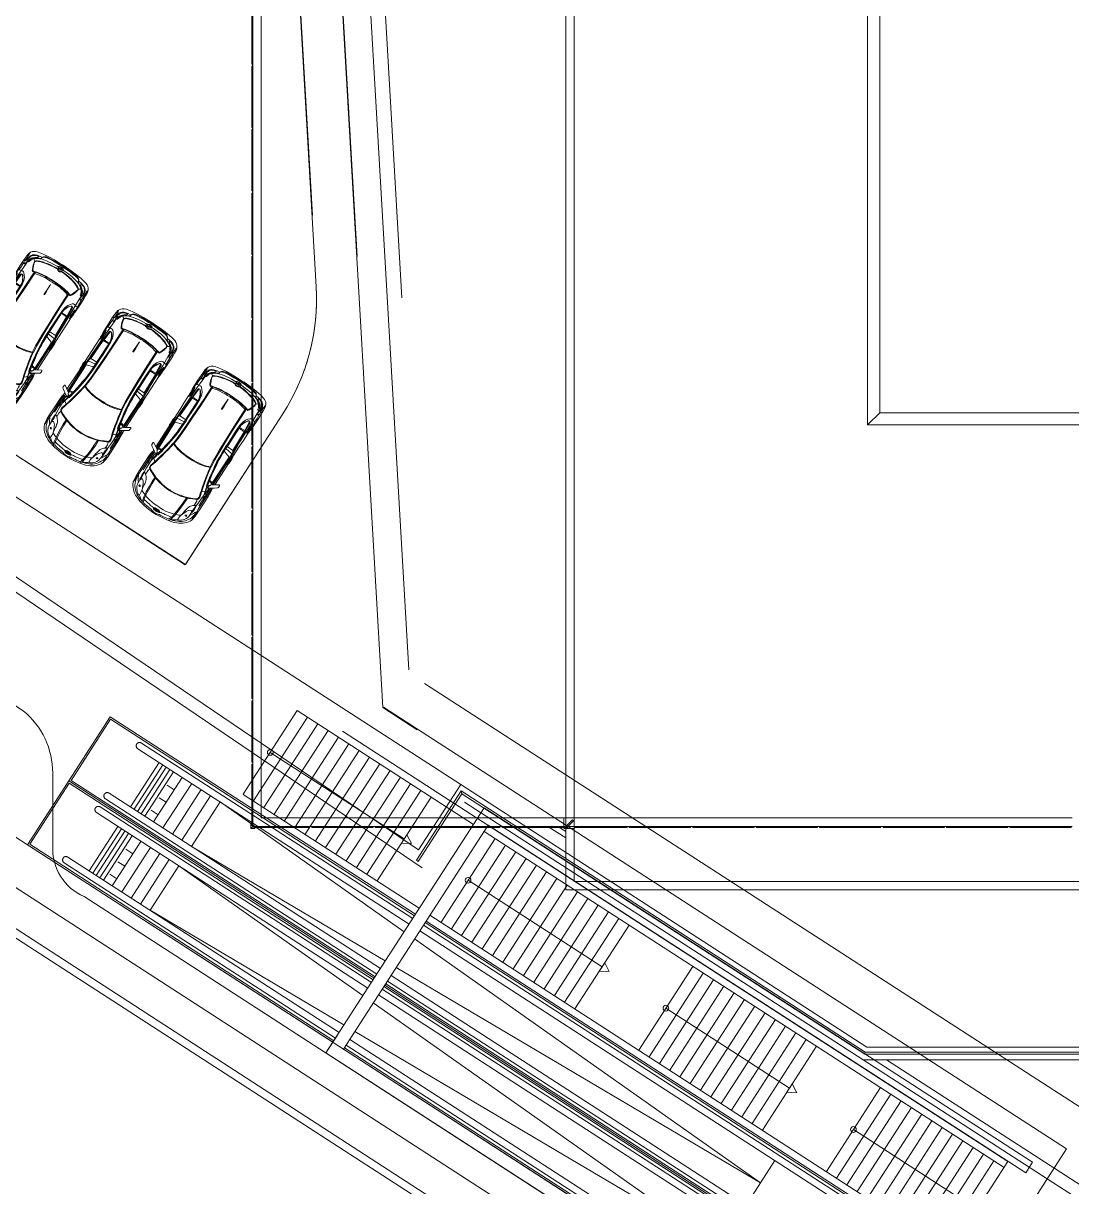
# Model space of a CAD drawing. Header units: metres. Extents: x -13933 to 152404, y -7861 to 21912.
# Drawn here: x 105670 to 108149, y -448 to 2302 of the extents above; entities that cross this region are included whole.
import ezdxf

# ---------------------------------------------------------------- set-up
doc = ezdxf.new("R2010")
doc.units = ezdxf.units.M
doc.header["$LTSCALE"] = 100
doc.header["$MEASUREMENT"] = 0
doc.linetypes.add('HIDDEN', pattern=[0.375, 0.25, -0.125])
doc.layers.get('0').update_dxf_attribs({"color": 9, "lineweight": 9})
for name, color, linetype, lineweight in [('06D', 9, 'Continuous', 9), ('31', 9, 'Continuous', 9), ('40', 9, 'Continuous', 9)]:
    doc.layers.add(name, color=color, linetype=linetype, lineweight=lineweight)

# ---------------------------------------------------------------- blocks, each defined once
blk = doc.blocks.new('p-metro sınırı')
at = {"layer": '06D', "linetype": 'HIDDEN'}
for p, q in [((-27.151, -23.806), (-28.887, -24.282)), ((-27.179, -23.855), (-28.837, -24.31)), ((-27.179, -23.855), (-24.913, -32.108)), ((-27.151, -23.806), (-24.874, -32.097)), ((-28.887, -24.282), (-30.622, -24.759)), ((-28.915, -24.331), (-30.573, -24.787)), ((-28.915, -24.331), (-26.649, -32.585)), ((-28.887, -24.282), (-26.61, -32.574)), ((-28.887, -24.282), (-26.61, -32.574)), ((-28.837, -24.31), (-26.571, -32.563)), ((-30.622, -24.759), (-28.346, -33.051)), ((-30.573, -24.787), (-28.307, -33.04)), ((-25.139, -32.17), (-27.162, -24.803)), ((-24.985, -32.128), (-27.008, -24.761)), ((-26.875, -32.647), (-28.897, -25.279)), ((-26.721, -32.604), (-28.744, -25.237)), ((-26.499, -32.544), (-28.522, -25.176)), ((-26.345, -32.501), (-28.368, -25.134)), ((-27.002, -25.385), (-28.208, -25.716)), ((-26.975, -25.481), (-28.182, -25.812)), ((-28.235, -33.02), (-30.258, -25.653)), ((-28.081, -32.978), (-30.104, -25.611)), ((-26.949, -25.577), (-28.155, -25.909)), ((-26.923, -25.674), (-28.129, -26.005)), ((-26.896, -25.77), (-28.102, -26.102)), ((-28.738, -25.861), (-29.944, -26.192)), ((-28.711, -25.958), (-29.918, -26.289)), ((-28.685, -26.054), (-29.891, -26.385)), ((-26.83, -26.011), (-28.036, -26.343)), ((-27.895, -26.097), (-27.842, -26.289)), ((-27.558, -26.004), (-27.505, -26.197)), ((-27.22, -25.911), (-27.167, -26.104)), ((-28.658, -26.15), (-29.865, -26.482)), ((-28.632, -26.247), (-29.838, -26.578)), ((-28.956, -26.388), (-28.903, -26.581)), ((-26.76, -26.267), (-27.966, -26.598)), ((-28.566, -26.488), (-29.772, -26.819)), ((-29.631, -26.573), (-29.578, -26.766)), ((-29.294, -26.48), (-29.241, -26.673)), ((-26.69, -26.523), (-27.896, -26.854)), ((-26.02, -27.269), (-23.748, -26.645)), ((-22.435, -31.428), (-23.748, -26.645)), ((-28.495, -26.744), (-29.702, -27.075)), ((-26.619, -26.778), (-27.826, -27.109)), ((-25.943, -27.548), (-23.671, -26.925)), ((-28.425, -26.999), (-29.632, -27.33)), ((-26.547, -27.04), (-27.754, -27.372)), ((-25.866, -27.828), (-23.594, -27.204)), ((-24.884, -26.957), (-23.886, -30.592)), ((-28.355, -27.255), (-29.561, -27.586)), ((-26.023, -27.27), (-24.71, -32.052)), ((-25.79, -28.108), (-23.517, -27.484)), ((-28.283, -27.517), (-29.489, -27.848)), ((-25.713, -28.387), (-23.441, -27.764)), ((-25.636, -28.667), (-23.364, -28.043)), ((-25.559, -28.947), (-23.287, -28.323)), ((-25.482, -29.226), (-23.21, -28.603)), ((-25.406, -29.506), (-23.133, -28.882)), ((-25.329, -29.786), (-23.057, -29.162)), ((-25.252, -30.065), (-22.98, -29.442)), ((-25.175, -30.345), (-22.903, -29.721)), ((-25.099, -30.625), (-22.826, -30.001)), ((-25.022, -30.904), (-22.75, -30.28)), ((-23.999, -30.624), (-23.772, -30.561)), ((-23.999, -30.624), (-23.772, -30.561)), ((-23.999, -30.624), (-23.831, -30.789)), ((-23.772, -30.561), (-23.831, -30.789))]:
    blk.add_line(p, q, dxfattribs=at)
at = {"layer": '06D'}
for p, q in [((-28.635, -33.13), (-21.981, -31.303)), ((-17.894, -46.193), (-21.981, -31.303)), ((-28.266, -33.34), (-22.191, -31.672)), ((-18.479, -45.835), (-22.355, -31.717)), ((-18.183, -46.272), (-22.191, -31.672)), ((-24.545, -32.64), (-22.273, -32.016)), ((-21.455, -44.987), (-24.906, -32.417)), ((-24.833, -32.397), (-21.242, -45.48)), ((-24.795, -32.387), (-21.192, -45.508)), ((-24.631, -32.342), (-20.755, -46.46)), ((-24.468, -32.92), (-22.196, -32.296)), ((-23.409, -32.328), (-22.411, -35.964)), ((-21.609, -45.029), (-25.06, -32.459)), ((-24.392, -33.199), (-22.119, -32.576)), ((-28.154, -32.998), (-28.635, -33.13)), ((-23.344, -45.506), (-26.795, -32.936)), ((-23.191, -45.464), (-26.642, -32.894)), ((-26.569, -32.874), (-22.977, -45.957)), ((-26.531, -32.863), (-22.928, -45.985)), ((-26.531, -32.863), (-22.928, -45.985)), ((-26.492, -32.853), (-22.9, -45.936)), ((-22.969, -45.403), (-26.42, -32.833)), ((-22.815, -45.36), (-26.266, -32.791)), ((-24.315, -33.479), (-22.043, -32.855)), ((-24.547, -48.019), (-28.635, -33.13)), ((-28.635, -33.13), (-24.547, -48.019)), ((-24.551, -45.837), (-28.002, -33.267)), ((-24.238, -33.759), (-21.966, -33.135)), ((-24.258, -47.94), (-28.266, -33.34)), ((-28.228, -33.329), (-24.636, -46.412)), ((-24.705, -45.879), (-28.156, -33.309)), ((-24.161, -34.038), (-21.889, -33.415)), ((-28.175, -33.673), (-24.664, -46.461)), ((-24.085, -34.318), (-21.812, -33.694)), ((-24.008, -34.598), (-21.736, -33.974)), ((-23.931, -34.877), (-21.659, -34.253)), ((-23.854, -35.157), (-21.582, -34.533)), ((-23.777, -35.437), (-21.505, -34.813)), ((-23.701, -35.716), (-21.428, -35.092)), ((-23.624, -35.996), (-21.352, -35.372)), ((-23.547, -36.276), (-21.275, -35.652)), ((-22.525, -35.995), (-22.297, -35.932)), ((-22.525, -35.995), (-22.297, -35.932)), ((-22.357, -36.16), (-22.525, -35.995)), ((-22.297, -35.932), (-22.357, -36.16)), ((-23.071, -38.011), (-20.798, -37.388)), ((-22.997, -38.292), (-20.722, -37.667)), ((-22.921, -38.572), (-20.645, -37.947)), ((-21.934, -37.699), (-21.013, -41.055)), ((-22.844, -38.851), (-20.568, -38.226)), ((-22.767, -39.131), (-20.491, -38.506)), ((-22.69, -39.411), (-20.414, -38.786)), ((-22.613, -39.69), (-20.338, -39.065)), ((-22.537, -39.97), (-20.261, -39.345)), ((-22.46, -40.25), (-20.184, -39.625)), ((-22.383, -40.529), (-20.107, -39.904)), ((-22.306, -40.809), (-20.031, -40.184)), ((-22.23, -41.088), (-19.954, -40.464)), ((-22.153, -41.368), (-19.877, -40.743)), ((-21.127, -41.086), (-20.899, -41.024)), ((-21.127, -41.086), (-20.899, -41.024)), ((-20.959, -41.252), (-21.127, -41.086)), ((-20.899, -41.024), (-20.959, -41.252)), ((-23.618, -42.434), (-22.412, -42.103)), ((-21.673, -43.103), (-19.4, -42.479)), ((-21.6, -43.384), (-19.324, -42.759)), ((-20.537, -42.791), (-19.615, -46.147)), ((-21.523, -43.663), (-19.247, -43.038)), ((-21.446, -43.943), (-19.17, -43.318)), ((-21.369, -44.223), (-19.093, -43.598)), ((-21.292, -44.502), (-19.017, -43.877)), ((-21.216, -44.782), (-18.94, -44.157)), ((-21.139, -45.061), (-18.863, -44.437)), ((-21.062, -45.341), (-18.786, -44.716)), ((-20.985, -45.621), (-18.71, -44.996)), ((-20.909, -45.9), (-18.633, -45.276)), ((-20.832, -46.18), (-18.556, -45.555)), ((-20.78, -46.467), (-18.315, -45.79)), ((-18.183, -46.272), (-17.894, -46.193))]:
    blk.add_line(p, q, dxfattribs=at)
at = {"layer": '06D', "linetype": 'HIDDEN'}
for points in [[(-25.344, -32.227), (-26.547, -27.04)], [(-27.754, -27.372), (-26.14, -32.445)], [(-27.08, -32.703), (-28.283, -27.517)], [(-29.489, -27.848), (-27.876, -32.922)]]:
    blk.add_lwpolyline(points, dxfattribs=at)
at = {"layer": '06D'}
blk.add_lwpolyline([(-18.183, -46.272), (-17.894, -46.193), (-21.981, -31.303), (-28.635, -33.13), (-24.547, -48.019), (-24.258, -47.94), (-28.266, -33.34), (-22.191, -31.672)], close=True, dxfattribs=at)
for points in [[(-23.015, -42.268), (-25.277, -32.519)], [(-24.751, -42.745), (-27.012, -32.996)], [(-26.049, -32.731), (-23.015, -42.268)], [(-27.785, -33.208), (-24.751, -42.745)]]:
    blk.add_lwpolyline(points, dxfattribs=at)
at = {"layer": '06D', "linetype": 'HIDDEN'}
blk.add_circle((-24.884, -26.957), 0.068, dxfattribs=at)
at = {"layer": '06D'}
for centre in [(-23.409, -32.328), (-21.934, -37.699), (-20.537, -42.791)]:
    blk.add_circle(centre, 0.068, dxfattribs=at)
at = {"layer": '06D', "linetype": 'HIDDEN'}
for centre in [(-27.085, -24.782), (-28.82, -25.258), (-28.445, -25.155), (-30.181, -25.632)]:
    blk.add_arc(centre, 0.0797, 15.3519, 195.3519, dxfattribs=at)
at = {"layer": '31', "linetype": 'HIDDEN'}
blk.add_lwpolyline([(-25.09, -48.687), (-38.335, -0.445), (-30.967, 8.838), (19.18, 2.158), (33.869, -10.394), (24.709, -21.113), (0, 0), (-22.178, -27.943), (-17.086, -46.49), (-25.09, -48.687)], dxfattribs=at)
blk.add_lwpolyline([(-24.39, -47.458), (-37.236, -0.669), (-30.536, 7.772), (18.755, 1.205), (32.459, -10.504), (24.599, -19.703), (-0.139, 1.434), (-23.277, -27.719), (-18.315, -45.79)], close=True, dxfattribs=at)
at = {"layer": '40', "linetype": 'HIDDEN'}
blk.add_lwpolyline([(-25.79, -49.916), (-39.433, -0.22), (-31.397, 9.904), (19.605, 3.11), (35.279, -10.283), (24.82, -22.523), (0.139, -1.434), (-21.079, -28.167), (-15.857, -47.189)], close=True, dxfattribs=at)
blk = doc.blocks.new('_MUUM_Parking Space - _MUUM_2500 W x 5000 L-4043923-Zemin Kat')
for p, q in [((-1133, -1877), (-1133, -1860)), ((-1117, -1862), (-1117, -1871)), ((355, -1862), (354, -1871)), ((371, -1877), (371, -1860)), ((-1211, -2570), (-1212, -2017)), ((-1156, -2772), (-1158, -1986)), ((394, -2772), (396, -1986)), ((448, -2570), (449, -2017)), ((-1196, -2760), (-1211, -2760)), ((-1145, -2750), (-969, -2807)), ((-1131, -2935), (-967, -2940)), ((368, -2935), (205, -2940)), ((382, -2750), (207, -2807)), ((433, -2760), (449, -2760)), ((-1116, -3449), (-965, -3456)), ((-1110, -3478), (-966, -3470)), ((354, -3449), (203, -3456)), ((347, -3478), (203, -3470)), ((-1194, -3643), (-1209, -3642)), ((432, -3643), (447, -3642)), ((-1000, -4155), (-1042, -4185)), ((237, -4155), (279, -4185))]:
    blk.add_line(p, q)
at = {"flags": 128}
for points in [[(-1209, -1924), (-1210, -1887), (-1215, -1871), (-1218, -1842), (-1222, -1825), (-1227, -1702), (-1229, -1569), (-1231, -1340), (-1229, -1289), (-1228, -1185), (-1220, -1099), (-1208, -1034), (-1186, -979), (-1164, -944), (-1138, -913), (-1106, -880), (-1074, -851), (-1036, -825), (-991, -799), (-947, -777), (-893, -753), (-831, -734), (-776, -720), (-760, -720), (-757, -724), (-752, -717), (-708, -708), (-603, -693), (-515, -683), (-426, -678), (-381, -678), (-336, -678), (-247, -683), (-159, -693), (-54, -708), (-10, -717), (-5, -724), (-2, -720), (13, -720), (69, -734), (131, -753), (185, -777), (229, -799), (274, -825), (311, -851), (344, -880), (375, -913), (401, -944), (424, -979), (446, -1034), (458, -1099), (465, -1185), (467, -1289), (468, -1340), (467, -1569), (465, -1702), (460, -1825), (456, -1842), (452, -1871), (448, -1887), (447, -1924)], [(-797, -765), (-836, -774), (-882, -790), (-940, -816), (-979, -838), (-1018, -863), (-1057, -897), (-1089, -928), (-1113, -959), (-1133, -989), (-1155, -1028), (-1174, -1076), (-1187, -1121), (-1196, -1162), (-1200, -1186), (-1199, -1254), (-1198, -1321), (-1198, -1461), (-1199, -1595), (-1204, -1777), (-1204, -1865), (-1210, -1896)], [(-776, -758), (-804, -767), (-827, -780), (-857, -800), (-894, -826), (-922, -853)], [(-757, -724), (-774, -754), (-787, -788), (-798, -837), (-806, -887), (-814, -939), (-820, -999), (-832, -1151), (-838, -1279), (-836, -1404)], [(-814, -1395), (-810, -1246), (-805, -1124), (-794, -998), (-782, -911), (-778, -873), (-772, -836), (-765, -811)], [(-335, -789), (-338, -783), (-342, -780), (-369, -780), (-374, -784), (-376, -793), (-381, -794), (-386, -793), (-388, -784), (-393, -780), (-420, -780), (-424, -783), (-427, -789)], [(-393, -780), (-392, -765), (-390, -761), (-387, -759), (-381, -755)], [(-369, -780), (-370, -765), (-372, -761), (-375, -759), (-381, -755)], [(-5, -724), (12, -754), (25, -788), (36, -837), (44, -887), (52, -939), (58, -999), (70, -1151), (76, -1279), (74, -1404)], [(52, -1395), (48, -1246), (43, -1124), (32, -998), (19, -911), (16, -873), (10, -836), (3, -811)], [(14, -758), (42, -767), (65, -780), (94, -800), (132, -826), (160, -853)], [(35, -765), (74, -774), (120, -790), (178, -816), (217, -838), (255, -863), (295, -897), (327, -928), (351, -959), (371, -989), (393, -1028), (412, -1076), (425, -1121), (434, -1162), (438, -1186), (437, -1254), (436, -1321), (435, -1461), (437, -1595), (442, -1777), (442, -1865), (448, -1896)], [(-1207, -1031), (-1207, -1057), (-1203, -1063), (-1206, -1138), (-1200, -1190)], [(-928, -977), (-933, -986), (-943, -1019), (-954, -1048), (-969, -1085), (-986, -1117), (-1005, -1151), (-1024, -1176), (-1046, -1196), (-1063, -1204), (-1072, -1203), (-1084, -1196), (-1094, -1183), (-1100, -1161), (-1103, -1142), (-1103, -1113), (-1103, -1084), (-1100, -1058), (-1094, -1023), (-1082, -991), (-1068, -966), (-1048, -937), (-1024, -910), (-1004, -889), (-978, -869), (-952, -853), (-936, -847), (-929, -848), (-922, -853), (-919, -864), (-920, -895), (-922, -933), (-928, -977), (-889, -957), (-831, -934), (-787, -918), (-731, -901), (-661, -883), (-572, -867), (-508, -862), (-435, -860), (-381, -860), (-327, -860), (-254, -862), (-190, -867), (-101, -883), (-31, -901), (25, -918), (69, -934), (127, -957), (166, -977), (160, -933), (158, -895), (157, -864), (160, -853), (166, -848), (174, -847), (189, -853), (216, -869), (242, -889), (262, -910), (286, -937), (306, -966), (320, -991), (332, -1023), (338, -1058), (341, -1084), (341, -1113), (341, -1142), (338, -1161), (332, -1183), (322, -1196), (310, -1203), (301, -1204), (284, -1196), (262, -1176), (243, -1151), (224, -1117), (207, -1085), (192, -1048), (181, -1019), (170, -986), (166, -977)], [(-1065, -1342), (-1042, -1322), (-1024, -1304), (-1005, -1280), (-991, -1261), (-981, -1243), (-971, -1215), (-964, -1184), (-954, -1141), (-949, -1110), (-945, -1077), (-942, -1041), (-941, -1012)], [(302, -1342), (280, -1322), (262, -1304), (243, -1280), (229, -1261), (219, -1243), (209, -1215), (202, -1184), (192, -1141), (186, -1110), (183, -1077), (180, -1041), (178, -1012)], [(445, -1031), (445, -1057), (441, -1063), (444, -1138), (438, -1190)], [(-1103, -1105), (-1121, -1117), (-1140, -1142), (-1158, -1174), (-1180, -1216), (-1197, -1247), (-1212, -1270), (-1229, -1291)], [(-1112, -1362), (-1121, -1477), (-1125, -1579), (-1128, -1683), (-1117, -1718), (-1104, -1762), (-1038, -1709), (-1057, -1646), (-1071, -1602), (-1074, -1573), (-1073, -1541), (-1066, -1519), (-1044, -1497), (-1003, -1475), (-949, -1450), (-865, -1413), (-772, -1382), (-675, -1356), (-606, -1342), (-532, -1333), (-451, -1325), (-402, -1323), (-381, -1323), (-360, -1323), (-311, -1325), (-230, -1333), (-156, -1342), (-87, -1356), (10, -1382), (103, -1413), (187, -1450), (240, -1475), (282, -1497), (304, -1519), (311, -1541), (312, -1573), (309, -1602), (295, -1646), (276, -1709), (342, -1762), (355, -1718), (366, -1683), (363, -1579), (359, -1477), (350, -1362)], [(-1044, -1497), (-1055, -1481), (-1061, -1464), (-1064, -1437), (-1065, -1342), (-1081, -1355), (-1092, -1361), (-1102, -1363), (-1112, -1362), (-1118, -1357), (-1120, -1271), (-1117, -1217), (-1112, -1172), (-1109, -1163), (-1101, -1156)], [(-1091, -1188), (-1096, -1197), (-1099, -1233), (-1103, -1285), (-1108, -1343), (-1108, -1363)], [(282, -1497), (293, -1481), (299, -1464), (302, -1437), (302, -1342), (319, -1355), (329, -1361), (340, -1363), (350, -1362), (356, -1357), (358, -1271), (354, -1217), (350, -1172), (347, -1163), (339, -1156)], [(329, -1188), (334, -1197), (337, -1233), (341, -1285), (346, -1343), (346, -1363)], [(341, -1105), (359, -1117), (378, -1142), (396, -1174), (418, -1216), (435, -1247), (449, -1270), (467, -1291)], [(-1167, -1399), (-1165, -1554), (-1168, -1580)], [(405, -1399), (403, -1554), (406, -1580)], [(-1131, -2007), (-1136, -1968), (-1136, -1950), (-1124, -1940), (-1116, -1932), (-1110, -1920), (-1112, -1878), (-1117, -1871), (-1125, -1872), (-1241, -1947), (-1299, -1986), (-1311, -1998), (-1317, -2014), (-1319, -2057), (-1316, -2065), (-1311, -2074), (-1305, -2075), (-1299, -2074), (-1168, -1991), (-1150, -1981), (-1143, -1982), (-1134, -1986)], [(-1104, -1762), (-1088, -1826), (-1077, -1877), (-1068, -1879), (-1061, -1885), (-1045, -1942), (-1033, -2002), (-1020, -2088), (-1006, -2168), (-993, -2251), (-981, -2332), (-969, -2402), (-959, -2491), (-948, -2627), (-943, -2758), (-941, -2925), (-942, -3019), (-942, -3173), (-943, -3342), (-947, -3526), (-965, -3620), (-993, -3693), (-1030, -3745), (-1061, -3781), (-1084, -3794), (-1112, -3796), (-1161, -3787), (-1184, -3786), (-1196, -3774), (-1212, -3766), (-1213, -3688)], [(-1128, -1683), (-1135, -1686), (-1137, -1690), (-1141, -1703), (-1143, -1735), (-1145, -1853), (-1163, -1849), (-1175, -1850), (-1191, -1857), (-1204, -1865)], [(-1171, -1666), (-1175, -1850), (-1176, -1905)], [(-1053, -2045), (-1061, -2041), (-1088, -2036), (-1128, -2029), (-1140, -2035), (-1145, -2750), (-1156, -2772), (-1153, -2894), (-1131, -2935), (-1116, -3449), (-1110, -3478), (-1094, -3711), (-1089, -3723), (-1076, -3727), (-1062, -3715), (-1043, -3693), (-1023, -3665), (-1007, -3633), (-991, -3602), (-979, -3570), (-971, -3538), (-966, -3499), (-965, -3456), (-967, -2960), (-967, -2870), (-970, -2750), (-973, -2652), (-976, -2579), (-982, -2507), (-988, -2450), (-1000, -2371), (-1012, -2286), (-1028, -2178), (-1047, -2071), (-1075, -1945), (-1094, -1857), (-1109, -1787), (-1130, -1720), (-1130, -1705), (-1123, -1699)], [(-1076, -3727), (-1057, -3717), (-1036, -3696), (-1017, -3668), (-1002, -3644), (-986, -3612), (-968, -3569), (-958, -3522), (-955, -3481), (-953, -3285), (-954, -3070), (-955, -2964), (-958, -2825), (-959, -2740), (-961, -2647), (-966, -2562), (-974, -2474), (-986, -2386), (-1002, -2266), (-1014, -2175), (-1027, -2093), (-1045, -2017), (-1064, -1931), (-1068, -1923), (-1077, -1877), (-1091, -1871), (-1117, -1862), (-1133, -1860), (-1145, -1853), (-1144, -1884)], [(-1068, -1923), (-1079, -1925), (-1111, -1921)], [(-1038, -1709), (-1028, -1750), (-1009, -1825), (-989, -1912), (-973, -1982), (-953, -2073), (-937, -2156), (-925, -2219), (-916, -2277), (-909, -2321), (-907, -2325), (-902, -2324), (-859, -2304), (-808, -2287), (-759, -2273), (-690, -2257), (-627, -2246), (-548, -2238), (-483, -2234), (-437, -2233), (-381, -2233), (-325, -2233), (-279, -2234), (-214, -2238), (-135, -2246), (-72, -2257), (-3, -2273), (45, -2287), (97, -2304), (140, -2324), (144, -2325), (147, -2321), (154, -2277), (163, -2219), (175, -2156), (191, -2073), (211, -1982), (227, -1912), (247, -1825), (266, -1750), (276, -1709)], [(342, -1762), (326, -1826), (315, -1877), (306, -1879), (299, -1885), (283, -1942), (271, -2002), (258, -2088), (244, -2168), (231, -2251), (219, -2332), (207, -2402), (197, -2491), (186, -2627), (181, -2758), (179, -2925), (180, -3019), (180, -3173), (181, -3342), (185, -3526), (202, -3620), (230, -3693), (268, -3745), (299, -3781), (322, -3794), (350, -3796), (399, -3787), (422, -3786), (434, -3774), (450, -3766), (451, -3688)], [(314, -3727), (295, -3717), (274, -3696), (255, -3668), (240, -3644), (224, -3612), (206, -3569), (196, -3522), (193, -3481), (191, -3285), (192, -3070), (193, -2964), (196, -2825), (197, -2740), (199, -2647), (204, -2562), (212, -2474), (223, -2386), (240, -2266), (252, -2175), (265, -2093), (282, -2017), (302, -1931), (306, -1923), (315, -1877), (329, -1871), (355, -1862), (371, -1860), (383, -1853), (382, -1884)], [(291, -2045), (299, -2041), (326, -2036), (366, -2029), (378, -2035), (382, -2750), (394, -2772), (391, -2894), (368, -2935), (354, -3449), (347, -3478), (332, -3711), (326, -3723), (314, -3727), (300, -3715), (281, -3693), (261, -3665), (244, -3633), (229, -3602), (217, -3570), (209, -3538), (204, -3499), (203, -3456), (205, -2960), (205, -2870), (208, -2750), (211, -2652), (214, -2579), (220, -2507), (226, -2450), (238, -2371), (250, -2286), (266, -2178), (285, -2071), (313, -1945), (332, -1857), (347, -1787), (368, -1720), (368, -1705), (361, -1699)], [(306, -1923), (317, -1925), (349, -1921)], [(369, -2007), (374, -1968), (374, -1950), (362, -1940), (353, -1932), (348, -1920), (350, -1878), (354, -1871), (363, -1872), (479, -1947), (537, -1986), (549, -1998), (555, -2014), (557, -2057), (553, -2065), (549, -2074), (543, -2075), (537, -2074), (406, -1991), (388, -1981), (381, -1982), (372, -1986)], [(366, -1683), (373, -1686), (375, -1690), (379, -1703), (381, -1735), (383, -1853), (401, -1849), (413, -1850), (428, -1857), (442, -1865)], [(409, -1666), (413, -1850), (414, -1905)], [(-1178, -1997), (-1178, -2482), (-1173, -2746), (-1172, -2816), (-1166, -3064), (-1161, -3195), (-1155, -3398), (-1148, -3715), (-1137, -3975), (-1134, -4048), (-1131, -4058), (-1129, -4061), (-1127, -4058), (-1122, -4055), (-1115, -4054), (-1108, -4057), (-1104, -4067), (-1097, -4091), (-1091, -4109), (-1083, -4129), (-1072, -4146), (-1060, -4164), (-1048, -4180), (-1032, -4193), (-1010, -4212), (-976, -4235), (-923, -4263), (-871, -4282), (-812, -4297), (-767, -4306), (-713, -4316), (-651, -4323), (-572, -4328), (-486, -4334), (-456, -4334)], [(-1058, -2020), (-1071, -2017), (-1131, -2007), (-1128, -2029)], [(416, -1997), (416, -2482), (411, -2746), (410, -2816), (404, -3064), (399, -3195), (393, -3398), (386, -3715), (375, -3975), (372, -4048), (369, -4058), (367, -4061), (365, -4058), (360, -4055), (353, -4054), (346, -4057), (342, -4067), (335, -4091), (329, -4109), (320, -4129), (310, -4146), (298, -4164), (286, -4180), (270, -4193), (248, -4212), (214, -4235), (161, -4263), (108, -4282), (50, -4297), (5, -4306), (-49, -4316), (-111, -4323), (-190, -4328), (-276, -4334), (-306, -4334)], [(296, -2020), (309, -2017), (369, -2007), (366, -2029)], [(-866, -3930), (-866, -3571), (-869, -3322), (-873, -3054), (-879, -2839), (-886, -2619), (-889, -2513), (-907, -2325)], [(-889, -2318), (-872, -2477), (-868, -2547), (-858, -2772), (-853, -3048), (-846, -3411), (-843, -3937)], [(127, -2318), (110, -2477), (106, -2547), (96, -2772), (91, -3048), (84, -3411), (80, -3937)], [(104, -3930), (104, -3571), (107, -3322), (111, -3054), (117, -2839), (124, -2619), (127, -2513), (144, -2325)], [(-1210, -2731), (-1214, -2730), (-1218, -2725), (-1222, -2718)], [(-1209, -2637), (-1214, -2641), (-1217, -2647), (-1220, -2654)], [(-1182, -2652), (-1187, -2643), (-1193, -2638), (-1197, -2638)], [(-1182, -2713), (-1188, -2723), (-1196, -2729)], [(420, -2652), (425, -2643), (430, -2638), (435, -2638)], [(420, -2713), (426, -2723), (434, -2729)], [(447, -2637), (452, -2641), (455, -2647), (458, -2654)], [(448, -2731), (452, -2730), (456, -2725), (460, -2718)], [(-1212, -3448), (-1213, -3263), (-1210, -3102), (-1210, -2813)], [(-1195, -2772), (-1201, -2769), (-1205, -2770), (-1211, -2773)], [(-941, -2881), (-957, -2881), (-967, -2880), (-1154, -2857), (-1171, -2859), (-1210, -2854)], [(-1153, -2894), (-1137, -3437), (-1127, -3480), (-1114, -3702), (-1105, -3719), (-1089, -3723)], [(179, -2881), (195, -2881), (205, -2880), (392, -2857), (409, -2859), (448, -2854)], [(391, -2894), (374, -3437), (365, -3480), (352, -3702), (343, -3719), (326, -3723)], [(433, -2772), (439, -2769), (443, -2770), (449, -2773)], [(449, -3448), (451, -3263), (448, -3102), (448, -2813)], [(-1207, -3519), (-1213, -3524), (-1215, -3530), (-1218, -3537)], [(-1181, -3534), (-1186, -3526), (-1191, -3521), (-1196, -3520)], [(419, -3534), (424, -3526), (429, -3521), (434, -3520)], [(445, -3519), (451, -3524), (453, -3530), (456, -3537)], [(-1224, -3643), (-1228, -3878), (-1227, -4015), (-1223, -4112), (-1219, -4187), (-1209, -4233), (-1194, -4268), (-1170, -4304), (-1147, -4326), (-1108, -4350), (-1066, -4367), (-976, -4388), (-901, -4401), (-773, -4417), (-615, -4427), (-477, -4430), (-381, -4430), (-285, -4430), (-147, -4427), (10, -4417), (139, -4401), (214, -4388), (304, -4367), (345, -4350), (385, -4326), (408, -4304), (432, -4268), (447, -4233), (456, -4187), (461, -4112), (465, -4015), (466, -3878), (462, -3643)], [(-1209, -3614), (-1213, -3612), (-1217, -3608), (-1221, -3600)], [(-1194, -3655), (-1199, -3652), (-1204, -3653), (-1210, -3656)], [(-1203, -4248), (-1198, -4241), (-1195, -4233), (-1192, -4223), (-1191, -4211), (-1192, -4074), (-1192, -4047), (-1191, -3997), (-1193, -3981), (-1194, -3971), (-1198, -3880), (-1199, -3773)], [(-1181, -3596), (-1187, -3606), (-1194, -3611)], [(419, -3596), (425, -3606), (432, -3611)], [(440, -4248), (436, -4241), (433, -4233), (430, -4223), (429, -4211), (430, -4074), (430, -4047), (429, -3997), (431, -3981), (432, -3971), (436, -3880), (437, -3773)], [(432, -3655), (437, -3652), (442, -3653), (448, -3656)], [(447, -3614), (451, -3612), (455, -3608), (459, -3600)], [(-1161, -4129), (-1170, -4122), (-1180, -4107), (-1187, -4091), (-1190, -4080), (-1197, -4063), (-1203, -4049), (-1209, -4037), (-1215, -4027), (-1221, -4021), (-1227, -4015)], [(-1192, -4044), (-1186, -4063), (-1181, -4075), (-1175, -4082), (-1170, -4085), (-1165, -4085), (-1160, -4078), (-1156, -4069), (-1153, -4055), (-1150, -4021), (-1150, -4004), (-1153, -3980), (-1157, -3969), (-1163, -3960), (-1169, -3958), (-1175, -3959), (-1182, -3968), (-1187, -3979), (-1191, -3997)], [(-1028, -4208), (-1043, -4199), (-1070, -4178), (-1089, -4158), (-1106, -4132), (-1118, -4110), (-1125, -4086), (-1129, -4061), (-1159, -4106), (-1160, -4111), (-1160, -4122), (-1161, -4128), (-1162, -4132), (-1161, -4155), (-1156, -4177), (-1150, -4197), (-1141, -4213), (-1131, -4230), (-1118, -4243), (-1104, -4256), (-1091, -4265), (-1070, -4277), (-1043, -4289), (-1020, -4296), (-995, -4303), (-967, -4308), (-905, -4315), (-896, -4312), (-885, -4333), (-875, -4347), (-859, -4361), (-841, -4374), (-814, -4383), (-767, -4390), (-702, -4397), (-629, -4402), (-561, -4407), (-496, -4410), (-421, -4412), (-381, -4412), (-341, -4412), (-266, -4410), (-201, -4407), (-133, -4402), (-60, -4397), (5, -4390), (51, -4383), (78, -4374), (97, -4361), (113, -4347), (123, -4333), (134, -4312), (143, -4315), (205, -4308), (233, -4303), (258, -4296), (281, -4289), (308, -4277), (329, -4265), (342, -4256), (356, -4243), (369, -4230), (379, -4213), (388, -4197), (394, -4177), (399, -4155), (400, -4132), (398, -4128), (398, -4122), (398, -4111), (397, -4106), (367, -4061), (363, -4086), (355, -4110), (344, -4132), (327, -4158), (308, -4178), (281, -4199), (266, -4208)], [(-866, -3895), (-849, -3896), (-846, -3901), (-837, -3901), (-791, -3915), (-725, -3931), (-653, -3942), (-587, -3951), (-513, -3955), (-442, -3956), (-381, -3956), (-320, -3956), (-249, -3955), (-175, -3951), (-109, -3942), (-38, -3931), (29, -3915), (75, -3901), (84, -3901), (87, -3896), (104, -3895)], [(430, -4044), (424, -4063), (419, -4075), (413, -4082), (408, -4085), (403, -4085), (397, -4078), (394, -4069), (391, -4055), (388, -4021), (388, -4004), (391, -3980), (395, -3969), (401, -3960), (407, -3958), (413, -3959), (420, -3968), (425, -3979), (429, -3997)], [(399, -4129), (408, -4122), (418, -4107), (425, -4091), (428, -4080), (434, -4063), (441, -4049), (447, -4037), (453, -4027), (459, -4021), (465, -4015)], [(-1048, -4180), (-1014, -4215), (-997, -4227), (-984, -4236), (-971, -4245), (-959, -4253), (-945, -4262), (-924, -4273), (-909, -4282), (-903, -4287), (-898, -4294), (-896, -4302), (-896, -4312), (-890, -4320), (-880, -4332), (-868, -4344), (-852, -4354), (-835, -4359), (-815, -4365), (-765, -4372), (-702, -4380), (-620, -4386), (-532, -4390), (-447, -4393), (-381, -4393), (-315, -4393), (-230, -4390), (-142, -4386), (-60, -4380), (3, -4372), (53, -4365), (73, -4359), (90, -4354), (106, -4344), (118, -4332), (128, -4320), (134, -4312), (134, -4302), (136, -4294), (141, -4287), (147, -4282), (162, -4273), (183, -4262), (197, -4253), (209, -4245), (222, -4236), (235, -4227), (252, -4215), (286, -4180)], [(-424, -4319), (-417, -4324), (-413, -4325), (-394, -4326), (-392, -4319), (-388, -4318), (-388, -4314), (-386, -4312), (-383, -4312)], [(-394, -4326), (-394, -4338), (-392, -4343), (-390, -4351), (-388, -4354), (-387, -4357), (-383, -4359), (-379, -4357), (-378, -4354), (-376, -4351), (-374, -4343), (-372, -4338), (-372, -4326)], [(-342, -4319), (-349, -4324), (-353, -4325), (-372, -4326), (-374, -4319), (-378, -4318), (-378, -4314), (-380, -4312), (-383, -4312)]]:
    blk.add_lwpolyline(points, dxfattribs=at)
for points in [[(-381, -739), (-400, -739), (-418, -741), (-436, -745), (-458, -753), (-472, -763), (-489, -781), (-501, -782), (-530, -784), (-561, -787), (-610, -794), (-648, -800), (-695, -808), (-741, -817), (-754, -819), (-762, -817), (-765, -811), (-764, -805), (-755, -780), (-743, -758), (-737, -752), (-724, -747), (-690, -740), (-645, -733), (-602, -727), (-534, -719), (-488, -715), (-475, -710), (-458, -703), (-433, -697), (-408, -694), (-381, -694), (-354, -694), (-329, -697), (-304, -703), (-287, -710), (-274, -715), (-228, -719), (-160, -727), (-117, -733), (-72, -740), (-39, -747), (-25, -752), (-19, -758), (-7, -780), (2, -805), (3, -811), (0, -817), (-8, -819), (-21, -817), (-67, -808), (-114, -800), (-152, -794), (-201, -787), (-232, -784), (-261, -782), (-273, -781), (-290, -763), (-305, -753), (-326, -745), (-345, -741), (-362, -739)], [(-381, -2215), (-456, -2215), (-555, -2221), (-635, -2229), (-687, -2239), (-748, -2252), (-802, -2267), (-844, -2283), (-889, -2302), (-895, -2301), (-905, -2235), (-926, -2125), (-947, -2023), (-973, -1908), (-993, -1819), (-1019, -1719), (-1037, -1657), (-1056, -1597), (-1059, -1584), (-1057, -1549), (-1050, -1527), (-1038, -1513), (-1006, -1495), (-949, -1467), (-872, -1434), (-803, -1409), (-749, -1391), (-686, -1375), (-607, -1358), (-534, -1347), (-469, -1341), (-418, -1338), (-381, -1338), (-344, -1338), (-294, -1341), (-228, -1347), (-155, -1358), (-76, -1375), (-14, -1391), (41, -1409), (110, -1434), (187, -1467), (244, -1495), (276, -1513), (288, -1527), (295, -1549), (297, -1584), (294, -1597), (275, -1657), (257, -1719), (231, -1819), (210, -1908), (185, -2023), (164, -2125), (143, -2235), (133, -2301), (127, -2302), (82, -2283), (40, -2267), (-14, -2252), (-75, -2239), (-128, -2229), (-207, -2221), (-306, -2215)], [(-1185, -2614), (-1182, -2659), (-1182, -2730), (-1184, -2755), (-1187, -2789), (-1191, -2804), (-1197, -2811), (-1204, -2812), (-1211, -2807), (-1218, -2786), (-1222, -2751), (-1222, -2715), (-1221, -2667), (-1218, -2629), (-1216, -2602), (-1211, -2579), (-1205, -2570), (-1198, -2568), (-1191, -2573)], [(-1200, -2600), (-1195, -2777), (-1198, -2785), (-1206, -2786), (-1211, -2779), (-1207, -2601)], [(422, -2614), (420, -2659), (420, -2730), (422, -2755), (425, -2789), (429, -2804), (435, -2811), (442, -2812), (449, -2807), (456, -2786), (460, -2751), (460, -2715), (458, -2667), (456, -2629), (454, -2602), (449, -2579), (443, -2570), (436, -2568), (429, -2573)], [(438, -2600), (433, -2777), (436, -2785), (444, -2786), (449, -2779), (445, -2601)], [(-1183, -3497), (-1181, -3541), (-1181, -3612), (-1182, -3638), (-1186, -3671), (-1190, -3686), (-1196, -3694), (-1202, -3695), (-1209, -3689), (-1217, -3669), (-1221, -3634), (-1221, -3598), (-1219, -3550), (-1217, -3512), (-1214, -3485), (-1210, -3462), (-1204, -3453), (-1197, -3451), (-1189, -3455)], [(-1199, -3483), (-1194, -3660), (-1197, -3668), (-1204, -3669), (-1210, -3661), (-1206, -3483)], [(421, -3497), (418, -3541), (419, -3612), (420, -3638), (424, -3671), (428, -3686), (434, -3694), (440, -3695), (447, -3689), (455, -3669), (459, -3634), (459, -3598), (457, -3550), (455, -3512), (452, -3485), (448, -3462), (442, -3453), (435, -3451), (427, -3455)], [(437, -3483), (432, -3660), (435, -3668), (442, -3669), (448, -3661), (444, -3483)], [(-381, -3890), (-384, -3708), (-389, -3700), (-389, -3612), (-387, -3609), (-381, -3608), (-375, -3609), (-374, -3612), (-374, -3700), (-378, -3708)], [(-1123, -4121), (-1112, -4143), (-1098, -4162), (-1081, -4183), (-1061, -4203), (-1037, -4222), (-1015, -4237), (-998, -4250), (-985, -4265), (-974, -4281), (-974, -4287), (-977, -4291), (-984, -4291), (-1011, -4285), (-1037, -4278), (-1062, -4268), (-1086, -4253), (-1102, -4239), (-1116, -4224), (-1126, -4210), (-1136, -4187), (-1144, -4167), (-1150, -4145), (-1154, -4130), (-1151, -4119), (-1143, -4115), (-1133, -4112)], [(-381, -4270), (-398, -4270), (-414, -4276), (-426, -4283), (-438, -4289), (-454, -4293), (-477, -4293), (-505, -4290), (-571, -4284), (-651, -4273), (-715, -4261), (-773, -4249), (-827, -4236), (-893, -4212), (-942, -4190), (-978, -4171), (-990, -4153), (-994, -4136), (-993, -4115), (-987, -4091), (-975, -4049), (-958, -4001), (-940, -3957), (-926, -3931), (-915, -3920), (-906, -3917), (-891, -3921), (-872, -3928), (-843, -3937), (-791, -3950), (-728, -3960), (-675, -3968), (-601, -3976), (-532, -3980), (-468, -3984), (-419, -3985), (-381, -3985), (-343, -3985), (-294, -3984), (-230, -3980), (-161, -3976), (-87, -3968), (-34, -3960), (29, -3950), (80, -3937), (110, -3928), (129, -3921), (144, -3917), (152, -3920), (164, -3931), (178, -3957), (196, -4001), (213, -4049), (225, -4091), (231, -4115), (232, -4136), (228, -4153), (216, -4171), (180, -4190), (131, -4212), (65, -4236), (11, -4249), (-47, -4261), (-111, -4273), (-191, -4284), (-257, -4290), (-285, -4293), (-308, -4293), (-324, -4289), (-336, -4283), (-348, -4276), (-364, -4270)], [(-381, -3995), (-427, -3995), (-500, -3992), (-585, -3988), (-642, -3983), (-696, -3977), (-754, -3967), (-812, -3956), (-865, -3942), (-888, -3934), (-898, -3934), (-905, -3936), (-914, -3944), (-923, -3957), (-937, -3986), (-955, -4032), (-971, -4076), (-981, -4106), (-983, -4122), (-983, -4139), (-980, -4150), (-973, -4160), (-959, -4170), (-917, -4189), (-866, -4209), (-814, -4226), (-745, -4243), (-685, -4254), (-571, -4272), (-506, -4280), (-484, -4281), (-465, -4281), (-452, -4280), (-442, -4277), (-428, -4272), (-415, -4265), (-405, -4260), (-396, -4258), (-381, -4258), (-367, -4258), (-357, -4260), (-347, -4265), (-334, -4272), (-321, -4277), (-310, -4280), (-298, -4281), (-278, -4281), (-256, -4280), (-191, -4272), (-77, -4254), (-18, -4243), (52, -4226), (104, -4209), (155, -4189), (197, -4170), (211, -4160), (218, -4150), (221, -4139), (221, -4122), (219, -4106), (209, -4076), (193, -4032), (175, -3986), (160, -3957), (152, -3944), (143, -3936), (136, -3934), (126, -3934), (103, -3942), (50, -3956), (-8, -3967), (-66, -3977), (-120, -3983), (-178, -3988), (-262, -3992), (-336, -3995)], [(361, -4121), (349, -4143), (336, -4162), (318, -4183), (299, -4203), (275, -4222), (252, -4237), (236, -4250), (222, -4265), (212, -4281), (212, -4287), (215, -4291), (222, -4291), (249, -4285), (275, -4278), (300, -4268), (324, -4253), (340, -4239), (354, -4224), (364, -4210), (374, -4187), (382, -4167), (388, -4145), (391, -4130), (389, -4119), (381, -4115), (371, -4112)]]:
    blk.add_lwpolyline(points, close=True, dxfattribs=at)
for centre, major_axis, ratio in [((-381, -774), (82.3, 0), 0.318709), ((-382, -775), (67.5, 0), 0.29132), ((-1033, -1036), (17.7, 8.3), 0.647041), ((271, -1036), (-17.7, 8.3), 0.647041), ((-1169, -1623), (1.8, 43), 0.299216), ((-1169, -1624), (1.7, 38.7), 0.250897), ((407, -1623), (-1.8, 43), 0.299216), ((407, -1624), (-1.7, 38.7), 0.250897), ((-380, -4335), (74.8, 0), 0.386682), ((-379, -4335), (62.5, 0), 0.375095)]:
    blk.add_ellipse(centre, major_axis=major_axis, ratio=ratio)
blk = doc.blocks.new('p-kule_vaziyet')
for p, q in [((3685.7, -18244.6), (3889.7, -21754)), ((4974.5, -18808.6), (4974.5, -21175.6)), ((5003.5, -18837.6), (5003.5, -21146.6)), ((3518, -20322.5), (3518, -20177.5)), ((3519, -20177.5), (3519, -20322.5)), ((3520.5, -20325), (3520.5, -20175)), ((3540.5, -20175), (3540.5, -20325)), ((4260.5, -20322.5), (4260.5, -20172.5)), ((4280.5, -20172.5), (4280.5, -20322.5)), ((3518, -20322.5), (3519, -20322.5)), ((4260.5, -20472.5), (4260.5, -20322.5)), ((4280.5, -20322.5), (4280.5, -20472.5)), ((3518, -20472.5), (3518, -20327.5)), ((3518, -20327.5), (3519, -20327.5)), ((3519, -20327.5), (3519, -20472.5)), ((3520.5, -20475), (3520.5, -20325)), ((3540.5, -20325), (3540.5, -20475)), ((3518, -20472.5), (3519, -20472.5)), ((3518, -20622.5), (3518, -20477.5)), ((3518, -20477.5), (3519, -20477.5)), ((3519, -20477.5), (3519, -20622.5)), ((3520.5, -20625), (3520.5, -20475)), ((3540.5, -20475), (3540.5, -20625)), ((4260.5, -20622.5), (4260.5, -20472.5)), ((4280.5, -20472.5), (4280.5, -20622.5)), ((3518, -20622.5), (3519, -20622.5)), ((3520.5, -20775), (3520.5, -20625)), ((3540.5, -20625), (3540.5, -20775)), ((4260.5, -20772.5), (4260.5, -20622.5)), ((4280.5, -20622.5), (4280.5, -20772.5)), ((3518, -20772.5), (3518, -20627.5)), ((3518, -20627.5), (3519, -20627.5)), ((3519, -20627.5), (3519, -20772.5)), ((3518, -20772.5), (3519, -20772.5)), ((3518, -20922.5), (3518, -20777.5)), ((3518, -20777.5), (3519, -20777.5)), ((3519, -20777.5), (3519, -20922.5)), ((3520.5, -20925), (3520.5, -20775)), ((3540.5, -20775), (3540.5, -20925)), ((4260.5, -20922.5), (4260.5, -20772.5)), ((4280.5, -20772.5), (4280.5, -20922.5)), ((3518, -20922.5), (3519, -20922.5)), ((3518, -21072.5), (3518, -20927.5)), ((3518, -20927.5), (3519, -20927.5)), ((3519, -20927.5), (3519, -21072.5)), ((3520.5, -21075), (3520.5, -20925)), ((3540.5, -20925), (3540.5, -21075)), ((4260.5, -21072.5), (4260.5, -20922.5)), ((4280.5, -20922.5), (4280.5, -21072.5)), ((3518, -21072.5), (3519, -21072.5)), ((3518, -21222.5), (3518, -21077.5)), ((3518, -21077.5), (3519, -21077.5)), ((3519, -21077.5), (3519, -21222.5)), ((3520.5, -21225), (3520.5, -21075)), ((3540.5, -21075), (3540.5, -21225)), ((4260.5, -21222.5), (4260.5, -21072.5)), ((4280.5, -21072.5), (4280.5, -21222.5)), ((4974.5, -21175.6), (5003.5, -21146.6)), ((5003.5, -21146.6), (6757.5, -21146.6)), ((4974.5, -21175.6), (6786.5, -21175.6)), ((3518, -21222.5), (3519, -21222.5)), ((3518, -21372.5), (3518, -21227.5)), ((3518, -21227.5), (3519, -21227.5)), ((3519, -21227.5), (3519, -21372.5)), ((3520.5, -21375), (3520.5, -21225)), ((3540.5, -21225), (3540.5, -21375)), ((4260.5, -21372.5), (4260.5, -21222.5)), ((4280.5, -21222.5), (4280.5, -21372.5)), ((3518, -21372.5), (3519, -21372.5)), ((3518, -21522.5), (3518, -21377.5)), ((3518, -21377.5), (3519, -21377.5)), ((3519, -21377.5), (3519, -21522.5)), ((3520.5, -21525), (3520.5, -21375)), ((3540.5, -21375), (3540.5, -21525)), ((4260.5, -21522.5), (4260.5, -21372.5)), ((4280.5, -21372.5), (4280.5, -21522.5)), ((3518, -21522.5), (3519, -21522.5)), ((3518, -21672.5), (3518, -21527.5)), ((3518, -21527.5), (3519, -21527.5)), ((3519, -21527.5), (3519, -21672.5)), ((3520.5, -21675), (3520.5, -21525)), ((3540.5, -21525), (3540.5, -21675)), ((4260.5, -21672.5), (4260.5, -21522.5)), ((4280.5, -21522.5), (4280.5, -21672.5)), ((3518, -21672.5), (3519, -21672.5)), ((3518, -21822.5), (3518, -21677.5)), ((3518, -21677.5), (3519, -21677.5)), ((3519, -21677.5), (3519, -21822.5)), ((3520.5, -21825), (3520.5, -21675)), ((3540.5, -21675), (3540.5, -21825)), ((4260.5, -21822.5), (4260.5, -21672.5)), ((4280.5, -21672.5), (4280.5, -21822.5)), ((3518, -21822.5), (3519, -21822.5)), ((3518, -21972.5), (3518, -21827.5)), ((3518, -21827.5), (3519, -21827.5)), ((3519, -21827.5), (3519, -21972.5)), ((3520.5, -21975), (3520.5, -21825)), ((3540.5, -21825), (3540.5, -21975)), ((4260.5, -21972.5), (4260.5, -21822.5)), ((4280.5, -21822.5), (4280.5, -21972.5)), ((3518, -21972.5), (3519, -21972.5)), ((4260.5, -21993.7), (4260.5, -21972.5)), ((4280.5, -21972.5), (4280.5, -22006.6)), ((3518, -22120), (3518, -21977.5)), ((3518, -21977.5), (3519, -21977.5)), ((3519, -21977.5), (3519, -22120)), ((3520.5, -22124.6), (3520.5, -21975)), ((3540.5, -21975), (3540.5, -22104.6)), ((4260.5, -22129.6), (4260.5, -21993.7)), ((4280.5, -22006.6), (4280.5, -22129.6)), ((3657.5, -22104.6), (3540.5, -22104.6)), ((3807.5, -22104.6), (3657.5, -22104.6)), ((3957.5, -22104.6), (3807.5, -22104.6)), ((4107.5, -22104.6), (3957.5, -22104.6)), ((4256, -22104.6), (4107.5, -22104.6)), ((4256, -22124.6), (4256, -22104.6)), ((4256, -22104.6), (4408.5, -22104.6)), ((4408.5, -22104.6), (4432.1, -22104.6)), ((4432.1, -22104.6), (4558.5, -22104.6)), ((4558.5, -22104.6), (4708.5, -22104.6)), ((4708.5, -22104.6), (4858.5, -22104.6)), ((4858.5, -22104.6), (5008.5, -22104.6)), ((5008.5, -22104.6), (5158.5, -22104.6)), ((5158.5, -22104.6), (5308.5, -22104.6)), ((5308.5, -22104.6), (5458.5, -22104.6)), ((3516.8, -22120), (3515.5, -22120)), ((3515.5, -22120), (3515.5, -22129.6)), ((3515.5, -22129.6), (3520.5, -22124.6)), ((3520.5, -22124.6), (3515.5, -22129.6)), ((3515.5, -22129.6), (3525, -22129.6)), ((3516.8, -22122.4), (3516.8, -22120)), ((3518.7, -22122.4), (3516.8, -22122.4)), ((3518, -22120), (3519, -22120)), ((3520.5, -22120), (3518.7, -22120)), ((3518.7, -22120), (3518.7, -22122.4)), ((3520.5, -22124.6), (3657.5, -22124.6)), ((3522.7, -22128.2), (3522.7, -22126.3)), ((3522.7, -22126.3), (3525, -22126.3)), ((3525, -22128.2), (3522.7, -22128.2)), ((3525, -22126.3), (3525, -22124.6)), ((3525, -22126.1), (3655, -22126.1)), ((3525, -22126.1), (3525, -22127.1)), ((3655, -22127.1), (3525, -22127.1)), ((3525, -22129.6), (3525, -22128.2)), ((3655, -22126.1), (3655, -22127.1)), ((3657.5, -22124.6), (3807.5, -22124.6)), ((3660, -22126.1), (3805, -22126.1)), ((3660, -22126.1), (3660, -22127.1)), ((3805, -22127.1), (3660, -22127.1)), ((3805, -22126.1), (3805, -22127.1)), ((3807.5, -22124.6), (3957.5, -22124.6)), ((3810, -22126.1), (3955, -22126.1)), ((3810, -22126.1), (3810, -22127.1)), ((3955, -22127.1), (3810, -22127.1)), ((3955, -22126.1), (3955, -22127.1)), ((3957.5, -22124.6), (4107.5, -22124.6)), ((3960, -22126.1), (4105, -22126.1)), ((3960, -22126.1), (3960, -22127.1)), ((4105, -22127.1), (3960, -22127.1)), ((4105, -22126.1), (4105, -22127.1)), ((4107.5, -22124.6), (4256, -22124.6)), ((4110, -22126.1), (4255, -22126.1)), ((4110, -22126.1), (4110, -22127.1)), ((4255, -22127.1), (4110, -22127.1)), ((4260.5, -22151.8), (4218.3, -22124.6)), ((4242.3, -22124.6), (4260.5, -22136.3)), ((4257.3, -22128.3), (4251.5, -22124.6)), ((4255, -22126.1), (4255, -22127.1)), ((4408.5, -22124.6), (4256, -22124.6)), ((4260.5, -22130.4), (4259.2, -22129.6)), ((4260.5, -22274.6), (4260.5, -22129.6)), ((4280.5, -22129.6), (4260.5, -22129.6)), ((4280.5, -22126.1), (4406, -22126.1)), ((4406, -22127.1), (4280.5, -22127.1)), ((4280.5, -22129.6), (4280.5, -22254.6)), ((4406, -22127.1), (4406, -22126.1)), ((4463.1, -22124.6), (4408.5, -22124.6)), ((4411, -22126.1), (4465.4, -22126.1)), ((4411, -22127.1), (4411, -22126.1)), ((4466.9, -22127.1), (4411, -22127.1)), ((4558.5, -22124.6), (4463.1, -22124.6)), ((4465.4, -22126.1), (4556, -22126.1)), ((4556, -22127.1), (4466.9, -22127.1)), ((4556, -22127.1), (4556, -22126.1)), ((4708.5, -22124.6), (4558.5, -22124.6)), ((4561, -22126.1), (4706, -22126.1)), ((4561, -22127.1), (4561, -22126.1)), ((4706, -22127.1), (4561, -22127.1)), ((4706, -22127.1), (4706, -22126.1)), ((4858.5, -22124.6), (4708.5, -22124.6)), ((4711, -22126.1), (4856, -22126.1)), ((4711, -22127.1), (4711, -22126.1)), ((4856, -22127.1), (4711, -22127.1)), ((4856, -22127.1), (4856, -22126.1)), ((5008.5, -22124.6), (4858.5, -22124.6)), ((4861, -22126.1), (5006, -22126.1)), ((4861, -22127.1), (4861, -22126.1)), ((5006, -22127.1), (4861, -22127.1)), ((5006, -22127.1), (5006, -22126.1)), ((5158.5, -22124.6), (5008.5, -22124.6)), ((5011, -22126.1), (5156, -22126.1)), ((5011, -22127.1), (5011, -22126.1)), ((5156, -22127.1), (5011, -22127.1)), ((5156, -22127.1), (5156, -22126.1)), ((5308.5, -22124.6), (5158.5, -22124.6)), ((5161, -22126.1), (5306, -22126.1)), ((5161, -22127.1), (5161, -22126.1)), ((5306, -22127.1), (5161, -22127.1)), ((5306, -22127.1), (5306, -22126.1)), ((5458.5, -22124.6), (5308.5, -22124.6)), ((5311, -22126.1), (5456, -22126.1)), ((5311, -22127.1), (5311, -22126.1)), ((5456, -22127.1), (5311, -22127.1)), ((5456, -22127.1), (5456, -22126.1)), ((4395, -22274.6), (4260.5, -22274.6)), ((4280.5, -22254.6), (4395, -22254.6)), ((4395, -22254.6), (4545, -22254.6)), ((4545, -22274.6), (4395, -22274.6)), ((4545, -22254.6), (4664.2, -22254.6)), ((4695, -22274.6), (4545, -22274.6)), ((4664.2, -22254.6), (4695, -22254.6)), ((4695, -22254.6), (4845, -22254.6)), ((4845, -22274.6), (4695.2, -22274.6)), ((4845, -22254.6), (4995, -22254.6)), ((4995, -22274.6), (4845, -22274.6)), ((4995, -22254.6), (5145, -22254.6)), ((5145, -22274.6), (4995, -22274.6)), ((5145, -22254.6), (5295, -22254.6)), ((5295, -22274.6), (5145, -22274.6)), ((5295, -22254.6), (5445, -22254.6)), ((5445, -22274.6), (5295, -22274.6)), ((5445, -22254.6), (5595, -22254.6)), ((5595, -22274.6), (5445, -22274.6))]:
    blk.add_line(p, q)
at = {"extrusion": (0, 0, -1)}
for p, q in [((4276.8, -22108.8), (4256, -22129.6)), ((4265.5, -22124.5), (4279, -22111.1)), ((4279, -22111.1), (4276.8, -22108.8)), ((4256, -22129.6), (4265.5, -22129.6)), ((4263.2, -22128.2), (4263.2, -22126.3)), ((4263.2, -22126.3), (4265.5, -22126.3)), ((4265.5, -22128.2), (4263.2, -22128.2)), ((4265.5, -22126.3), (4265.5, -22124.5)), ((4265.5, -22129.6), (4265.5, -22128.2))]:
    blk.add_line(p, q, dxfattribs=at)

msp = doc.modelspace()

# ---------------------------------------------------------------- linework, layer by layer
for p, q in [((106520.3, 684.6), (106314.8, 4222.2)), ((106362.4, 1679.2), (106218.4, 4156.7)), ((106704.2, 502.6), (104374.1, 2008.4)), ((104430.9, 1821.4), (106604.3, 348.1)), ((106612.9, 306.1), (104414, 1796.5)), ((105003, 1701), (106052.9, 1022.5)), ((105003, 1700.9), (106052.8, 1022.4)), ((106283.1, 1378.8), (106052.8, 1022.4)), ((106052.9, 1022.5), (106283.1, 1378.8)), ((104871, 1192.8), (105669.6, 676.7)), ((104194.9, 1104), (108956.8, -1975.9)), ((106601.5, 632.1), (106520.3, 684.6)), ((105739.3, 529.5), (105739.3, 357.5)), ((106604.3, 348.1), (106704.1, 502.6)), ((106704.1, 502.6), (107664.5, -118)), ((106705.2, 487.6), (106599.3, 323.8)), ((106603.5, 321.1), (106706.7, 480.7)), ((107661, -130), (106705.2, 487.6)), ((106705.2, 487.6), (106706.7, 480.7)), ((106706.7, 480.7), (107659.5, -135)), ((107655.6, -148), (106713.1, 461.1)), ((106603.5, 321.1), (106599.3, 323.8)), ((105813.6, 237.7), (107446.1, -817.3)), ((107661, -130), (107659.5, -135)), ((107659.5, -135), (108479.6, -135)), ((108479.6, -130), (107661, -130)), ((107664.5, -118), (108479.6, -118)), ((108479.6, -680.6), (107655.6, -148)), ((108479.6, -148), (107655.6, -148)), ((107710.9, -148), (108449.6, -625.5)), ((107446.1, -817.3), (106537, -229.8))]:
    msp.add_line(p, q)
for centre, radius, start, end in [((105863.2, 1650.2), 500, 327.1264, 3.3267), ((105863.2, 1650.2), 500, 0.542, 3.3267), ((105863.2, 1650.2), 500, 0.542, 3.3267), ((105863.2, 1650.2), 500, 357.7574, 0.542), ((105863.2, 1650.2), 500, 357.7574, 0.542), ((105863.2, 1650.2), 500, 354.9728, 357.7572), ((105863.2, 1650.2), 500, 354.9728, 357.7572), ((105863.2, 1650.2), 500, 352.1881, 354.9725), ((105863.2, 1650.2), 500, 352.1881, 354.9725), ((105863.2, 1650.2), 500, 349.4035, 352.1878), ((105863.2, 1650.2), 500, 349.4035, 352.1878), ((105863.2, 1650.2), 500, 346.6189, 349.4031), ((105863.2, 1650.2), 500, 346.6189, 349.4031), ((105863.2, 1650.2), 500, 343.8342, 346.6184), ((105863.2, 1650.2), 500, 343.8342, 346.6184), ((105863.2, 1650.2), 500, 338.2649, 341.0489), ((105863.2, 1650.2), 500, 338.2649, 341.0489), ((105863.2, 1650.2), 500, 341.0496, 343.8337), ((105863.2, 1650.2), 500, 341.0496, 343.8336), ((105863.2, 1650.2), 500, 335.4803, 338.2642), ((105863.2, 1650.2), 500, 335.4803, 338.2642), ((105863.2, 1650.2), 500, 332.6957, 335.4795), ((105863.2, 1650.2), 500, 332.6957, 335.4795), ((105549.1, 529.5), 190.2, 0, 50.6999), ((105862.4, 350.9), 123.3, 176.9363, 246.6866)]:
    msp.add_arc(centre, radius, start, end)
at = {"layer": '06D'}
for p, q in [((106210.5, 4155.7), (106212.5, 820.3)), ((106052.8, 1022.4), (105003, 1701)), ((106212.5, 1269.4), (106052.8, 1022.4)), ((106212.5, 820.3), (106212.5, 1269.4))]:
    msp.add_line(p, q, dxfattribs=at)

# ---------------------------------------------------------------- block references
for name, p, xscale, yscale, zscale, rotation in [('p-metro sınırı', (106313.7, 4246.7), 100, 100, 100, 41.77461727824222), ('_MUUM_Parking Space - _MUUM_2500 W x 5000 L-4043923-Zemin Kat', (105491.2, 1378.8), 0.1, 0.1, 0.1, 147.12639090302), ('_MUUM_Parking Space - _MUUM_2500 W x 5000 L-4043923-Zemin Kat', (105701.2, 1243.1), 0.1, 0.1, 0.1, 147.12639090302), ('_MUUM_Parking Space - _MUUM_2500 W x 5000 L-4043923-Zemin Kat', (105911.2, 1107.4), 0.1, 0.1, 0.1, 147.12639090302)]:
    msp.add_blockref(name, p, dxfattribs=dict(xscale=xscale, yscale=yscale, zscale=zscale, rotation=rotation))
msp.add_blockref('p-kule_vaziyet', (102691.9, 22528.2), dxfattribs=at)

doc.saveas('drawing.dxf')
